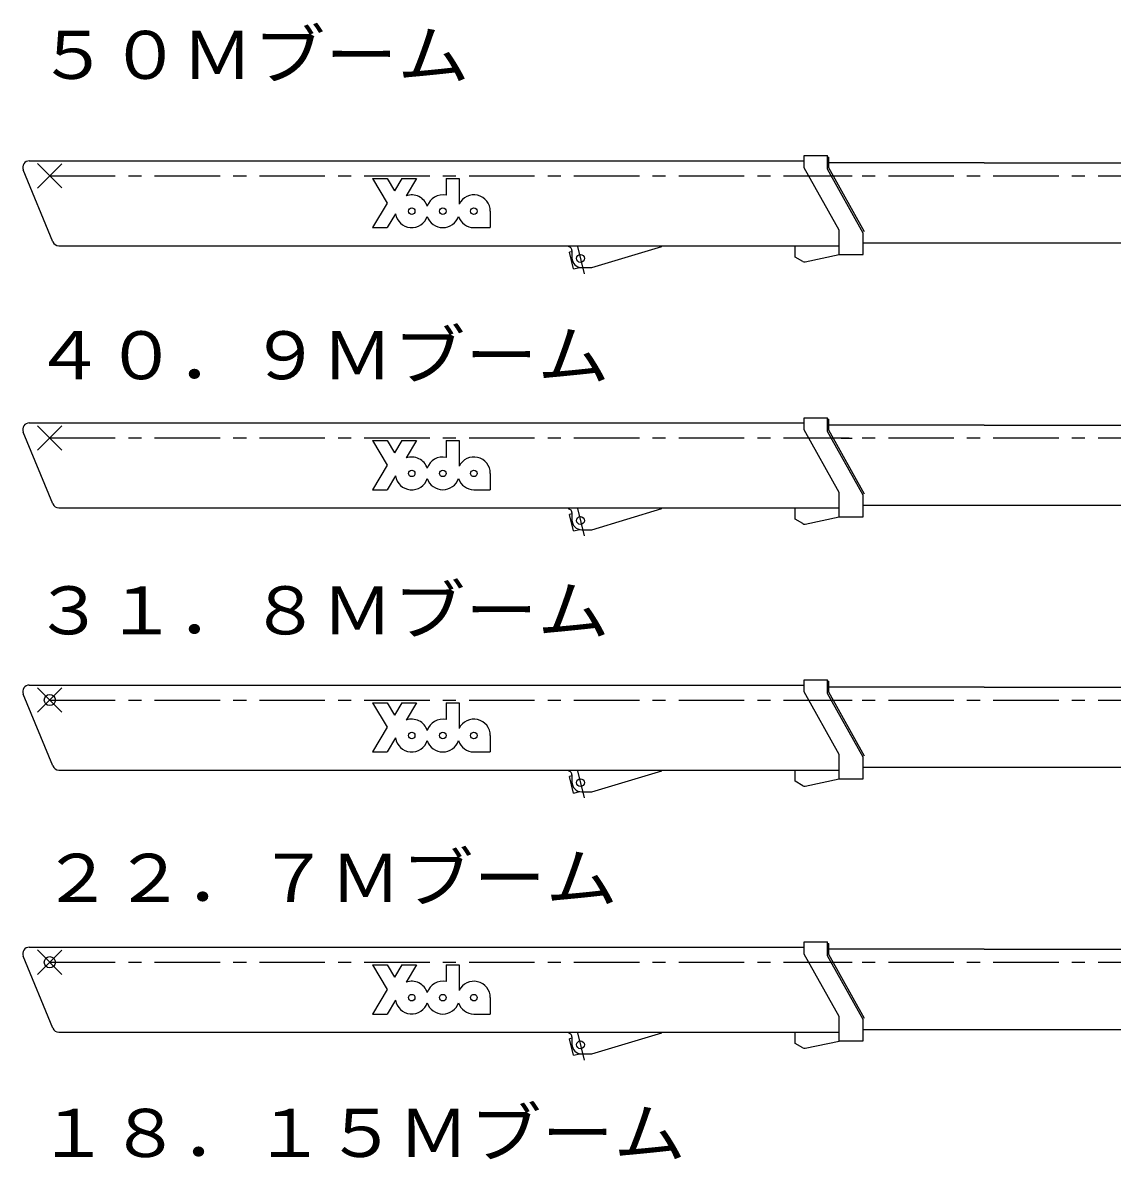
# Model space of a CAD drawing. Units: millimetres, scale not verified. Extents: x -27281 to 28002, y -18397 to 17465.
# Drawn here: x -27221 to -10589, y 122 to 17465 of the extents above; entities that cross this region are included whole.
import ezdxf
from ezdxf.enums import TextEntityAlignment as Align

# ---------------------------------------------------------------- set-up
doc = ezdxf.new("R2010")
doc.units = ezdxf.units.MM
doc.header["$LTSCALE"] = 200
doc.linetypes.add('CHAIN1', pattern=[8, 5, -1, 1, -1])
doc.linetypes.add('DASHED3', pattern=[4, 3, -1])
doc.layers.add('0-0_0', color=7, linetype='Continuous')
doc.styles.add('ＭＳ ゴシック', font='')
doc.styles.get('ＭＳ ゴシック').set_extended_font_data('MS Gothic')

msp = doc.modelspace()

# ---------------------------------------------------------------- linework, layer by layer
at = {"layer": '0-0_0'}
for p, q in [((-14938.1, 15228.9), (-14938.1, 15437.9)), ((-27120.6, 15358), (-25958.7, 15358)), ((-26993.7, 15315.9), (-26622, 14944.1)), ((-26993.7, 14942.5), (-26622, 15314.2)), ((-25958.7, 15358), (-15291.1, 15358)), ((-14938.1, 15415.9), (-14917.1, 15415.9)), ((-14917.1, 15249), (-14917.1, 15415.9)), ((-12545.9, 15325.8), (-14917.1, 15325.8)), ((-12545.9, 15325.8), (-10248.3, 15325.8)), ((-26762.5, 14123.9), (-27213.1, 15219.9)), ((-14756.1, 14298.3), (-15291.1, 15252.9)), ((-14393.1, 14256.4), (-14938.1, 15228.9)), ((-14369.9, 14272.4), (-14917.1, 15249)), ((-21883, 15088.4), (-21658, 14713.4)), ((-21883, 15088.4), (-21658, 15088.4)), ((-21658, 15088.4), (-21545.5, 14900.9)), ((-21433, 15088.4), (-21545.5, 14900.9)), ((-21433, 15088.4), (-21208, 15088.4)), ((-21208, 15088.4), (-21366.6, 14824)), ((-20758, 15088.4), (-20558, 15088.4)), ((-20758, 15088.4), (-20758, 14833.3)), ((-20558, 15088.4), (-20558, 14697.4)), ((-21658, 14713.4), (-21883, 14338.4)), ((-20083, 14588.4), (-20083, 14338.4)), ((-21530.2, 14551.3), (-21658, 14338.4)), ((-21883, 14338.4), (-21658, 14338.4)), ((-20333, 14338.4), (-20083, 14338.4)), ((-14756.1, 13927), (-14756.1, 14298.3)), ((-14393.1, 13927), (-14393.1, 14256.4)), ((-26670.1, 14062), (-25751.1, 14062)), ((-25751.1, 14062), (-14756.1, 14062)), ((-18887.1, 14059), (-18887.1, 14049)), ((-18861.4, 14033.5), (-18887.1, 14049)), ((-18751.4, 14050.2), (-18650.1, 13635.8)), ((-18533.2, 13729), (-17464.5, 14050.4)), ((-15430.1, 13889.8), (-15430.1, 14060.6)), ((-14388, 14104.1), (-14393.1, 14104.1)), ((-14388, 14104.1), (-12059, 14104.1)), ((-12059, 14104.1), (-9762.5, 14104.1)), ((-18837.1, 13971.1), (-18874, 13962.1)), ((-18812.3, 13709.5), (-18874, 13962.1)), ((-18837.1, 13990.7), (-18837.1, 13879)), ((-15312.8, 13821.4), (-15430.1, 13889.8)), ((-15278.7, 13815.9), (-14756.1, 13926.4)), ((-14756.1, 13927), (-14393.1, 13927)), ((-18812.3, 13709.5), (-18718.7, 13732.3)), ((-18687.1, 13729), (-18533.2, 13729)), ((-27120.6, 11358), (-25958.7, 11358)), ((-26993.7, 11315.9), (-26622, 10944.1)), ((-26993.7, 10942.5), (-26622, 11314.2)), ((-25958.7, 11358), (-15291.1, 11358)), ((-14938.1, 11228.9), (-14938.1, 11437.9)), ((-14938.1, 11415.9), (-14917.1, 11415.9)), ((-14917.1, 11249), (-14917.1, 11415.9)), ((-12545.9, 11325.8), (-14917.1, 11325.8)), ((-12545.9, 11325.8), (-10248.3, 11325.8)), ((-26762.5, 10123.9), (-27213.1, 11219.9)), ((-14756.1, 10298.3), (-15291.1, 11252.9)), ((-14393.1, 10256.4), (-14938.1, 11228.9)), ((-14369.9, 10272.4), (-14917.1, 11249)), ((-21883, 11088.4), (-21658, 10713.4)), ((-21883, 11088.4), (-21658, 11088.4)), ((-21658, 11088.4), (-21545.5, 10900.9)), ((-21433, 11088.4), (-21545.5, 10900.9)), ((-21433, 11088.4), (-21208, 11088.4)), ((-21208, 11088.4), (-21366.6, 10824)), ((-20758, 11088.4), (-20558, 11088.4)), ((-20758, 11088.4), (-20758, 10833.3)), ((-20558, 11088.4), (-20558, 10697.4)), ((-21658, 10713.4), (-21883, 10338.4)), ((-20083, 10588.4), (-20083, 10338.4)), ((-21530.2, 10551.3), (-21658, 10338.4)), ((-21883, 10338.4), (-21658, 10338.4)), ((-20333, 10338.4), (-20083, 10338.4)), ((-14756.1, 9927), (-14756.1, 10298.3)), ((-14393.1, 9927), (-14393.1, 10256.4)), ((-26670.1, 10062), (-25751.1, 10062)), ((-25751.1, 10062), (-14756.1, 10062)), ((-15430.1, 9889.8), (-15430.1, 10060.6)), ((-14388, 10104.1), (-14393.1, 10104.1)), ((-14388, 10104.1), (-12059, 10104.1)), ((-12059, 10104.1), (-9762.5, 10104.1)), ((-18887.1, 10059), (-18887.1, 10049)), ((-18861.4, 10033.5), (-18887.1, 10049)), ((-18837.1, 9971.1), (-18874, 9962.1)), ((-18812.3, 9709.5), (-18874, 9962.1)), ((-18837.1, 9990.7), (-18837.1, 9879)), ((-18751.4, 10050.2), (-18650.1, 9635.8)), ((-18533.2, 9729), (-17464.5, 10050.4)), ((-15312.8, 9821.4), (-15430.1, 9889.8)), ((-15278.7, 9815.9), (-14756.1, 9926.4)), ((-14756.1, 9927), (-14393.1, 9927)), ((-18812.3, 9709.5), (-18718.7, 9732.3)), ((-18687.1, 9729), (-18533.2, 9729)), ((-27120.6, 7358), (-25958.7, 7358)), ((-26993.7, 7315.9), (-26622, 6944.1)), ((-26993.7, 6942.5), (-26622, 7314.2)), ((-25958.7, 7358), (-15291.1, 7358)), ((-14938.1, 7228.9), (-14938.1, 7437.9)), ((-14938.1, 7415.9), (-14917.1, 7415.9)), ((-14917.1, 7249), (-14917.1, 7415.9)), ((-12545.9, 7325.8), (-14917.1, 7325.8)), ((-12545.9, 7325.8), (-10248.3, 7325.8)), ((-26762.5, 6123.9), (-27213.1, 7219.9)), ((-14756.1, 6298.3), (-15291.1, 7252.9)), ((-14393.1, 6256.4), (-14938.1, 7228.9)), ((-14369.9, 6272.4), (-14917.1, 7249)), ((-21883, 7088.4), (-21658, 6713.4)), ((-21883, 7088.4), (-21658, 7088.4)), ((-21658, 7088.4), (-21545.5, 6900.9)), ((-21433, 7088.4), (-21545.5, 6900.9)), ((-21433, 7088.4), (-21208, 7088.4)), ((-21208, 7088.4), (-21366.6, 6824)), ((-20758, 7088.4), (-20558, 7088.4)), ((-20758, 7088.4), (-20758, 6833.3)), ((-20558, 7088.4), (-20558, 6697.4)), ((-21658, 6713.4), (-21883, 6338.4)), ((-21530.2, 6551.3), (-21658, 6338.4)), ((-20083, 6588.4), (-20083, 6338.4)), ((-21883, 6338.4), (-21658, 6338.4)), ((-20333, 6338.4), (-20083, 6338.4)), ((-14756.1, 5927), (-14756.1, 6298.3)), ((-14393.1, 5927), (-14393.1, 6256.4)), ((-14388, 6104.1), (-14393.1, 6104.1)), ((-14388, 6104.1), (-12059, 6104.1)), ((-12059, 6104.1), (-9762.5, 6104.1)), ((-26670.1, 6062), (-25751.1, 6062)), ((-25751.1, 6062), (-14756.1, 6062)), ((-18887.1, 6059), (-18887.1, 6049)), ((-18861.4, 6033.5), (-18887.1, 6049)), ((-18837.1, 5971.1), (-18874, 5962.1)), ((-18812.3, 5709.5), (-18874, 5962.1)), ((-18837.1, 5990.7), (-18837.1, 5879)), ((-18751.4, 6050.2), (-18650.1, 5635.8)), ((-18533.2, 5729), (-17464.5, 6050.4)), ((-15430.1, 5889.8), (-15430.1, 6060.6)), ((-15278.7, 5815.9), (-14756.1, 5926.4)), ((-14756.1, 5927), (-14393.1, 5927)), ((-18812.3, 5709.5), (-18718.7, 5732.3)), ((-18687.1, 5729), (-18533.2, 5729)), ((-15312.8, 5821.4), (-15430.1, 5889.8)), ((-27120.6, 3358), (-25958.7, 3358)), ((-26993.7, 3315.9), (-26622, 2944.1)), ((-26993.7, 2942.5), (-26622, 3314.2)), ((-25958.7, 3358), (-15291.1, 3358)), ((-14938.1, 3228.9), (-14938.1, 3437.9)), ((-14938.1, 3415.9), (-14917.1, 3415.9)), ((-14917.1, 3249), (-14917.1, 3415.9)), ((-12545.9, 3325.8), (-14917.1, 3325.8)), ((-12545.9, 3325.8), (-10248.3, 3325.8)), ((-26762.5, 2123.9), (-27213.1, 3219.9)), ((-14756.1, 2298.3), (-15291.1, 3252.9)), ((-14393.1, 2256.4), (-14938.1, 3228.9)), ((-14369.9, 2272.4), (-14917.1, 3249)), ((-21883, 3088.4), (-21658, 2713.4)), ((-21883, 3088.4), (-21658, 3088.4)), ((-21658, 3088.4), (-21545.5, 2900.9)), ((-21433, 3088.4), (-21545.5, 2900.9)), ((-21433, 3088.4), (-21208, 3088.4)), ((-21208, 3088.4), (-21366.6, 2824)), ((-20758, 3088.4), (-20558, 3088.4)), ((-20758, 3088.4), (-20758, 2833.3)), ((-20558, 3088.4), (-20558, 2697.4)), ((-21658, 2713.4), (-21883, 2338.4)), ((-21530.2, 2551.3), (-21658, 2338.4)), ((-20083, 2588.4), (-20083, 2338.4)), ((-21883, 2338.4), (-21658, 2338.4)), ((-20333, 2338.4), (-20083, 2338.4)), ((-14756.1, 1927), (-14756.1, 2298.3)), ((-14393.1, 1927), (-14393.1, 2256.4)), ((-14388, 2104.1), (-14393.1, 2104.1)), ((-14388, 2104.1), (-12059, 2104.1)), ((-12059, 2104.1), (-9762.5, 2104.1)), ((-26670.1, 2062), (-25751.1, 2062)), ((-25751.1, 2062), (-14756.1, 2062)), ((-18887.1, 2059), (-18887.1, 2049)), ((-18861.4, 2033.5), (-18887.1, 2049)), ((-18837.1, 1971.1), (-18874, 1962.1)), ((-18812.3, 1709.5), (-18874, 1962.1)), ((-18837.1, 1990.7), (-18837.1, 1879)), ((-18751.4, 2050.2), (-18650.1, 1635.8)), ((-18533.2, 1729), (-17464.5, 2050.4)), ((-15430.1, 1889.8), (-15430.1, 2060.6)), ((-15278.7, 1815.9), (-14756.1, 1926.4)), ((-14756.1, 1927), (-14393.1, 1927)), ((-15312.8, 1821.4), (-15430.1, 1889.8)), ((-18812.3, 1709.5), (-18718.7, 1732.3)), ((-18687.1, 1729), (-18533.2, 1729))]:
    msp.add_line(p, q, dxfattribs=at)
at = {"layer": '0-0_0', "linetype": 'CHAIN1'}
for p, q in [((-26807, 15129.2), (23193, 15129.2)), ((-26807, 11129.2), (14093, 11129.2)), ((-26807, 7129.2), (4993, 7129.2))]:
    msp.add_line(p, q, dxfattribs=at)
at = {"layer": '0-0_0', "linetype": 'DASHED3'}
for p, q in [((-14729.8, 15128), (-14560, 15128)), ((-14729.8, 11128), (-14560, 11128)), ((-14729.8, 7128), (-14560, 7128)), ((-14729.8, 3128), (-14560, 3128))]:
    msp.add_line(p, q, dxfattribs=at)
at = {"layer": '0-0_0'}
for points in [[(-15291.1, 15252.9), (-15291.1, 15437.9), (-14938.1, 15437.9)], [(-15291.1, 11252.9), (-15291.1, 11437.9), (-14938.1, 11437.9)], [(-15291.1, 7252.9), (-15291.1, 7437.9), (-14938.1, 7437.9)], [(-15291.1, 3252.9), (-15291.1, 3437.9), (-14938.1, 3437.9)]]:
    msp.add_lwpolyline(points, dxfattribs=at)
at = {"layer": '0-0_0', "linetype": 'CHAIN1'}
msp.add_lwpolyline([(-26807, 3129.2), (-4107, 3129.2), (-4107, 3472.9)], dxfattribs=at)
at = {"layer": '0-0_0'}
for centre, radius in [((-21283, 14588.4), 50), ((-20808, 14588.4), 50), ((-20333, 14588.4), 50), ((-18707.1, 13869), 60), ((-21283, 10588.4), 50), ((-20808, 10588.4), 50), ((-20333, 10588.4), 50), ((-18707.1, 9869), 60), ((-26807, 7129.2), 85), ((-21283, 6588.4), 50), ((-20808, 6588.4), 50), ((-20333, 6588.4), 50), ((-18707.1, 5869), 60), ((-26807, 3129.2), 85), ((-21283, 2588.4), 50), ((-20808, 2588.4), 50), ((-20333, 2588.4), 50), ((-18707.1, 1869), 60)]:
    msp.add_circle(centre, radius, dxfattribs=at)
for centre, radius, start, end in [((-27120.6, 15258), 100, 90, 202.34909), ((-21283, 14588.4), 250, 18.19487, 109.54695), ((-20808, 14588.4), 250, 78.46303, 161.80511), ((-20333, 14588.4), 250, 0, 154.15807), ((-21283, 14588.4), 250, 188.52551, 341.80511), ((-20808, 14588.4), 250, 198.19487, 341.80511), ((-20333, 14588.4), 250, 198.19487, 270), ((-26670.1, 14162), 100, 202.34909, 270), ((-18887.1, 13990.7), 50, 359.9998, 59.036), ((-18687.1, 13879), 150, 180, 269.9999), ((-15288.6, 13862.9), 48, 239.7397, 281.934), ((-27120.6, 11258), 100, 90, 202.34909), ((-21283, 10588.4), 250, 18.19487, 109.54695), ((-20808, 10588.4), 250, 78.46303, 161.80511), ((-20333, 10588.4), 250, 0, 154.15807), ((-21283, 10588.4), 250, 188.52551, 341.80511), ((-20808, 10588.4), 250, 198.19487, 341.80511), ((-20333, 10588.4), 250, 198.19487, 270), ((-26670.1, 10162), 100, 202.34909, 270), ((-18887.1, 9990.7), 50, 359.9998, 59.036), ((-18687.1, 9879), 150, 180, 269.9999), ((-15288.6, 9862.9), 48, 239.7397, 281.934), ((-27120.6, 7258), 100, 90, 202.34909), ((-21283, 6588.4), 250, 18.19487, 109.54695), ((-20808, 6588.4), 250, 78.46303, 161.80511), ((-20333, 6588.4), 250, 0, 154.15807), ((-21283, 6588.4), 250, 188.52551, 341.80511), ((-20808, 6588.4), 250, 198.19487, 341.80511), ((-20333, 6588.4), 250, 198.19487, 270), ((-26670.1, 6162), 100, 202.34909, 270), ((-18887.1, 5990.7), 50, 359.9998, 59.036), ((-18687.1, 5879), 150, 180, 269.9999), ((-15288.6, 5862.9), 48, 239.7397, 281.934), ((-27120.6, 3258), 100, 90, 202.34909), ((-21283, 2588.4), 250, 18.19487, 109.54695), ((-20808, 2588.4), 250, 78.46303, 161.80511), ((-20333, 2588.4), 250, 0, 154.15807), ((-21283, 2588.4), 250, 188.52551, 341.80511), ((-20808, 2588.4), 250, 198.19487, 341.80511), ((-20333, 2588.4), 250, 198.19487, 270), ((-26670.1, 2162), 100, 202.34909, 270), ((-18887.1, 1990.7), 50, 359.9998, 59.036), ((-18687.1, 1879), 150, 180, 269.9999), ((-15288.6, 1862.9), 48, 239.7397, 281.934)]:
    msp.add_arc(centre, radius, start, end, dxfattribs=at)

# ---------------------------------------------------------------- texts
at = {"layer": '0-0_0', "color": 3, "style": 'ＭＳ ゴシック', "width": 1.1}
for s, p in [('５０Ｍブーム', (-27000, 16388.4)), ('４０．９Ｍブーム', (-27062.8, 11804.7)), ('３１．８Ｍブーム', (-27062.8, 7911.6)), ('２２．７Ｍブーム', (-26937.2, 3830.2)), ('１８．１５Ｍブーム', (-27000, -62.8))]:
    msp.add_text(s, height=733.1, dxfattribs=at).set_placement(p, align=Align.BOTTOM_LEFT)

doc.saveas('drawing.dxf')
